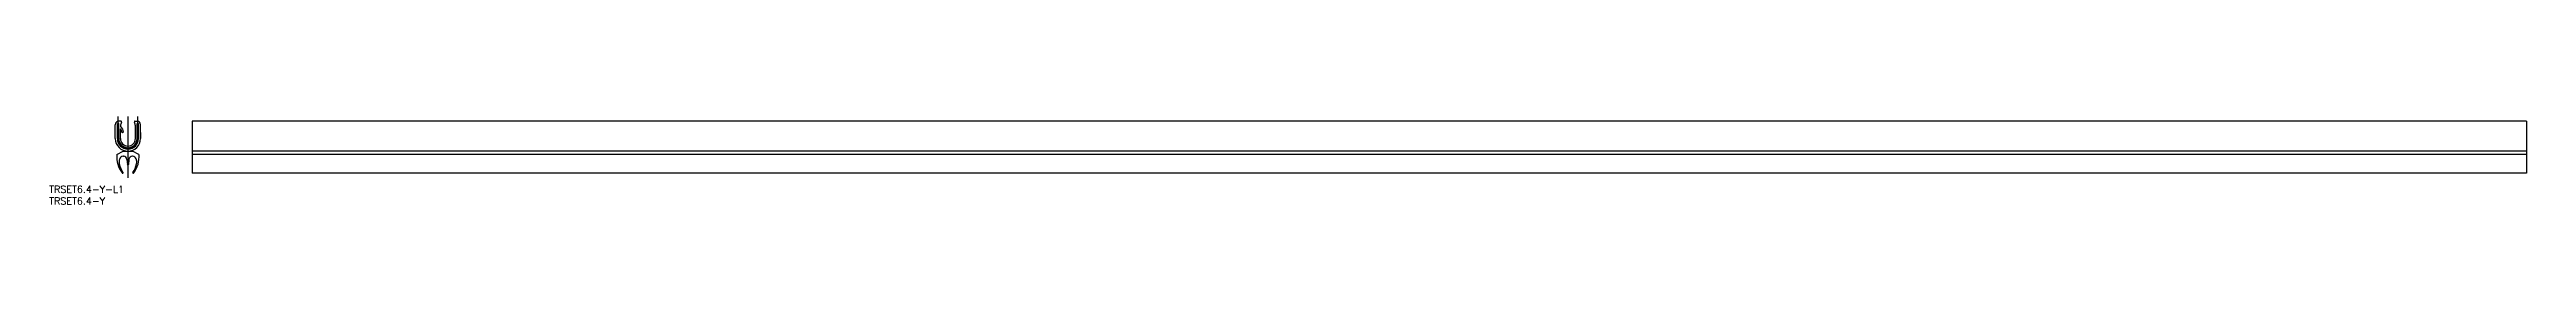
# Model space of a CAD drawing. Extents: x -34 to 1028, y -28 to 9.
import ezdxf

# ---------------------------------------------------------------- set-up
doc = ezdxf.new("R2010")
doc.units = 0
doc.linetypes.add('CENTER', pattern=[50.8, 31.75, -6.35, 6.35, -6.35])
doc.layers.get('0').update_dxf_attribs({"linetype": 'CONTINUOUS'})
doc.layers.add('CENTER', color=1, linetype='CENTER')
doc.styles.get("Standard").update_dxf_attribs({"font": 'txt.shx', "height": 3, "bigfont": 'bigfont.shx'})

# ---------------------------------------------------------------- blocks, each defined once
blk = doc.blocks.new('*U6')
at = {"color": 7, "linetype": 'CONTINUOUS'}
blk.add_text('TRSET6.4-Y-L1', height=3, dxfattribs=at).set_placement((-33.7, -23.3))
blk = doc.blocks.new('*U7')
at = {"color": 7, "linetype": 'CONTINUOUS'}
blk.add_text('TRSET6.4-Y', height=3, dxfattribs=at).set_placement((-33.7, -28.3))

msp = doc.modelspace()

# ---------------------------------------------------------------- linework, layer by layer
at = {"color": 7, "linetype": 'CONTINUOUS'}
for p, q in [((-5.4, 0), (-5.4, 6)), ((-4.5, 0), (-4.5, 6.5)), ((-3.9, 6.5), (-4.5, 6.5)), ((-2.9, 7.5), (-3.9, 7.5)), ((-3.9, 0), (-3.9, 6.5)), ((-3.2, 0), (-3.2, 4.1)), ((2.9, 7.5), (3.9, 7.5)), ((3.2, 0), (3.2, 5.5)), ((3.2, 0), (3.2, 4.1)), ((3.9, 6.5), (4.5, 6.5)), ((3.9, 0), (3.9, 6.5)), ((4.5, 0), (4.5, 6.5)), ((5.4, 0), (5.4, 6)), ((5.4, 2.6), (5.4, 0)), ((1027.5, 7.5), (27.5, 7.5)), ((27.5, 7.5), (27.5, -14.9)), ((1027.5, 7.5), (1027.5, -14.9)), ((-4.8, -6.8), (-2, -5.4)), ((-2.1, -7.6), (-1.9, -7.6)), ((-2, -5.4), (2, -5.4)), ((-0.4, -8.9), (-0.2, -11.1)), ((0.4, -8.9), (0.2, -11.1)), ((2.1, -7.6), (1.9, -7.6)), ((4.7, -6.8), (2, -5.4)), ((1027.5, -5.4), (27.5, -5.4)), ((1027.5, -6.8), (27.5, -6.8)), ((1027.5, -14.9), (27.5, -14.9))]:
    msp.add_line(p, q, dxfattribs=at)
for centre, radius, start, end in [((-3.9, 6), 1.5, 90, 180), ((0, 0), 5.4, 180, 0), ((0, 0), 4.5, 180, 0), ((0, 0), 3.9, 180, 0), ((5.2, 3.9), 8.58, 158.1048, 169.5705), ((-2.7, 5.5), 0.5, 180, 220.7151), ((-3.2, 4.1), 0.05, 35.6652, 180), ((0, 0), 3.2, 180, 0), ((-4.6, 3), 2.65, 355.686, 54.2961), ((-4.2, 2.8), 1.64, 359.8526, 48.6873), ((-3, 7.3), 0.25, 335.2971, 85.468), ((-2.3, 2.8), 0.285, 179.8526, 355.686), ((3, 7.3), 0.25, 94.532, 204.7029), ((-5.2, 3.9), 8.58, 10.4295, 21.8952), ((3.9, 6), 1.5, 0, 90), ((7.4, -7.6), 12.2, 176.1952, 215.8352), ((1.5, -10.2), 5.29, 162.7754, 177.8331), ((-0.8, -10.1), 3, 177.8331, 194.3216), ((-2.1, -9.1), 1.5, 90, 162.7754), ((-1.9, -9.1), 1.5, 7.0478, 90), ((1.9, -9.1), 1.5, 90, 172.9522), ((2.1, -9.1), 1.5, 17.2246, 90), ((-7.4, -7.6), 12.2, 324.1648, 3.8048), ((-1.5, -10.2), 5.29, 2.1669, 17.2246), ((0.8, -10.1), 3, 345.6784, 2.1669), ((7.6, -8), 11.7, 194.3216, 213.9488), ((-2.3, -14.6), 0.25, 215.8352, 35.8352), ((0, -11.1), 0.25, 180, 0), ((2.3, -14.6), 0.25, 144.1648, 324.1648), ((-7.6, -8), 11.7, 326.0512, 345.6784)]:
    msp.add_arc(centre, radius, start, end, dxfattribs=at)
at = {"layer": 'CENTER', "color": 1, "linetype": 'CENTER'}
for p, q in [((-4.2, 0), (-4.2, 9.5)), ((0, 9.5), (0, -16.9)), ((4.2, 0), (4.2, 9.5))]:
    msp.add_line(p, q, dxfattribs=at)
msp.add_arc((0, 0), 4.2, 180, 0, dxfattribs=at)

# ---------------------------------------------------------------- block references
at = {"color": 7, "linetype": 'CONTINUOUS'}
for name in ['*U6', '*U7']:
    msp.add_blockref(name, (0, 0), dxfattribs=at)

doc.saveas('drawing.dxf')
